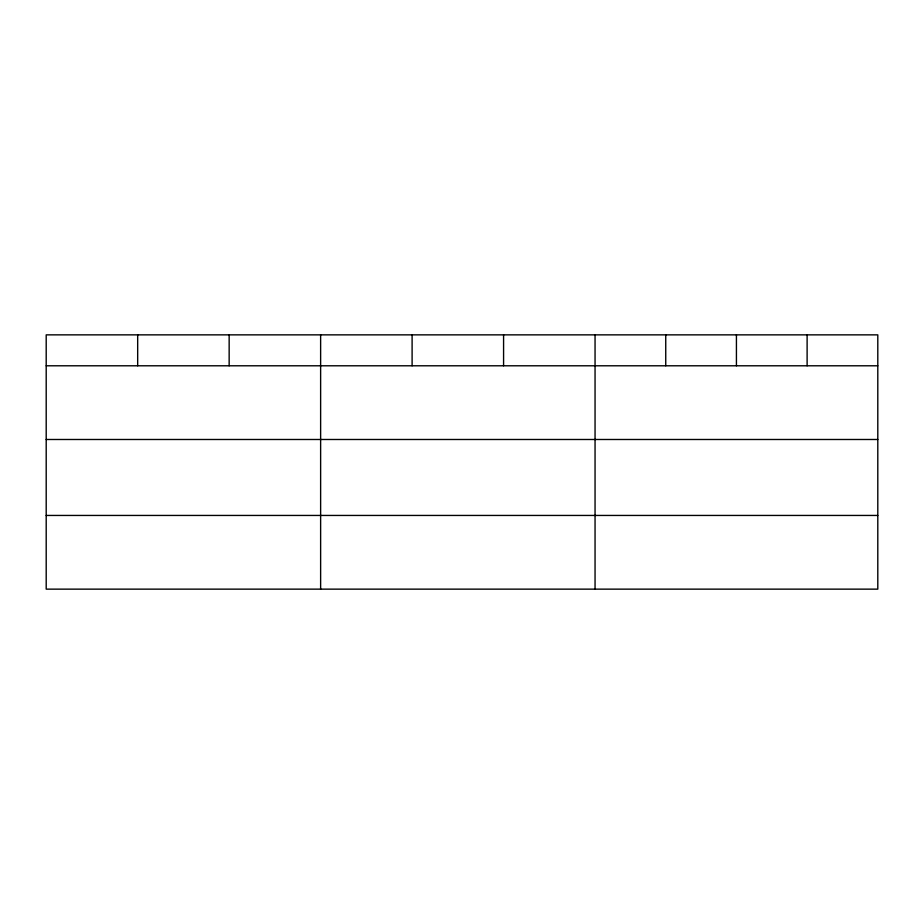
<?xml version="1.0" encoding="UTF-8"?>
<svg xmlns="http://www.w3.org/2000/svg" width="924" height="924" viewBox="0 0 924 924"><rect width="100%" height="100%" fill="white"/><g stroke="black" fill="none" stroke-linecap="round" stroke-linejoin="round"><path stroke-width="1.39" d="M877.8 439.489L877.8 334.858L46.2 334.858L46.2 589.142L877.8 589.142L877.8 439.489L46.2 439.489M46.2 365.788L877.8 365.788M46.2 515.442L877.8 515.442M807.114 334.858L807.114 365.788M736.428 334.858L736.428 365.788M665.742 334.858L665.742 365.788M595.056 334.858L595.056 589.142M503.58 334.858L503.58 365.788M412.104 334.858L412.104 365.788M320.628 334.858L320.628 589.142M229.152 334.858L229.152 365.788M137.676 334.858L137.676 365.788"/></g></svg>
